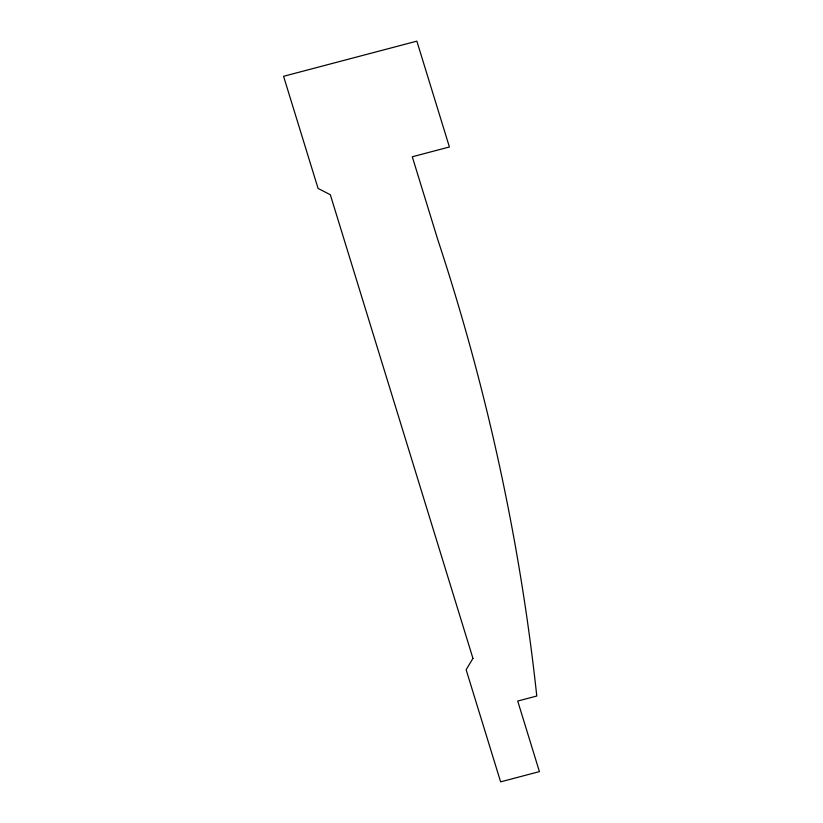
<?xml version="1.0" encoding="UTF-8"?>
<svg xmlns="http://www.w3.org/2000/svg" width="823" height="823" viewBox="0 0 823 823"><rect width="100%" height="100%" fill="white"/><g stroke="black" fill="none" stroke-linecap="round" stroke-linejoin="round"><path stroke-width="1.23" d="M472.947 658.39L466.127 669.727L500.621 781.85L539.425 771.614L517.718 701.062L536.781 696.032A2555.477 2364.345 -0.2 0 0 437.867 239.915L412.292 156.771L449.409 146.978L416.85 41.15L283.575 76.302L318.069 188.426L330.321 194.732L472.947 658.39"/></g></svg>
